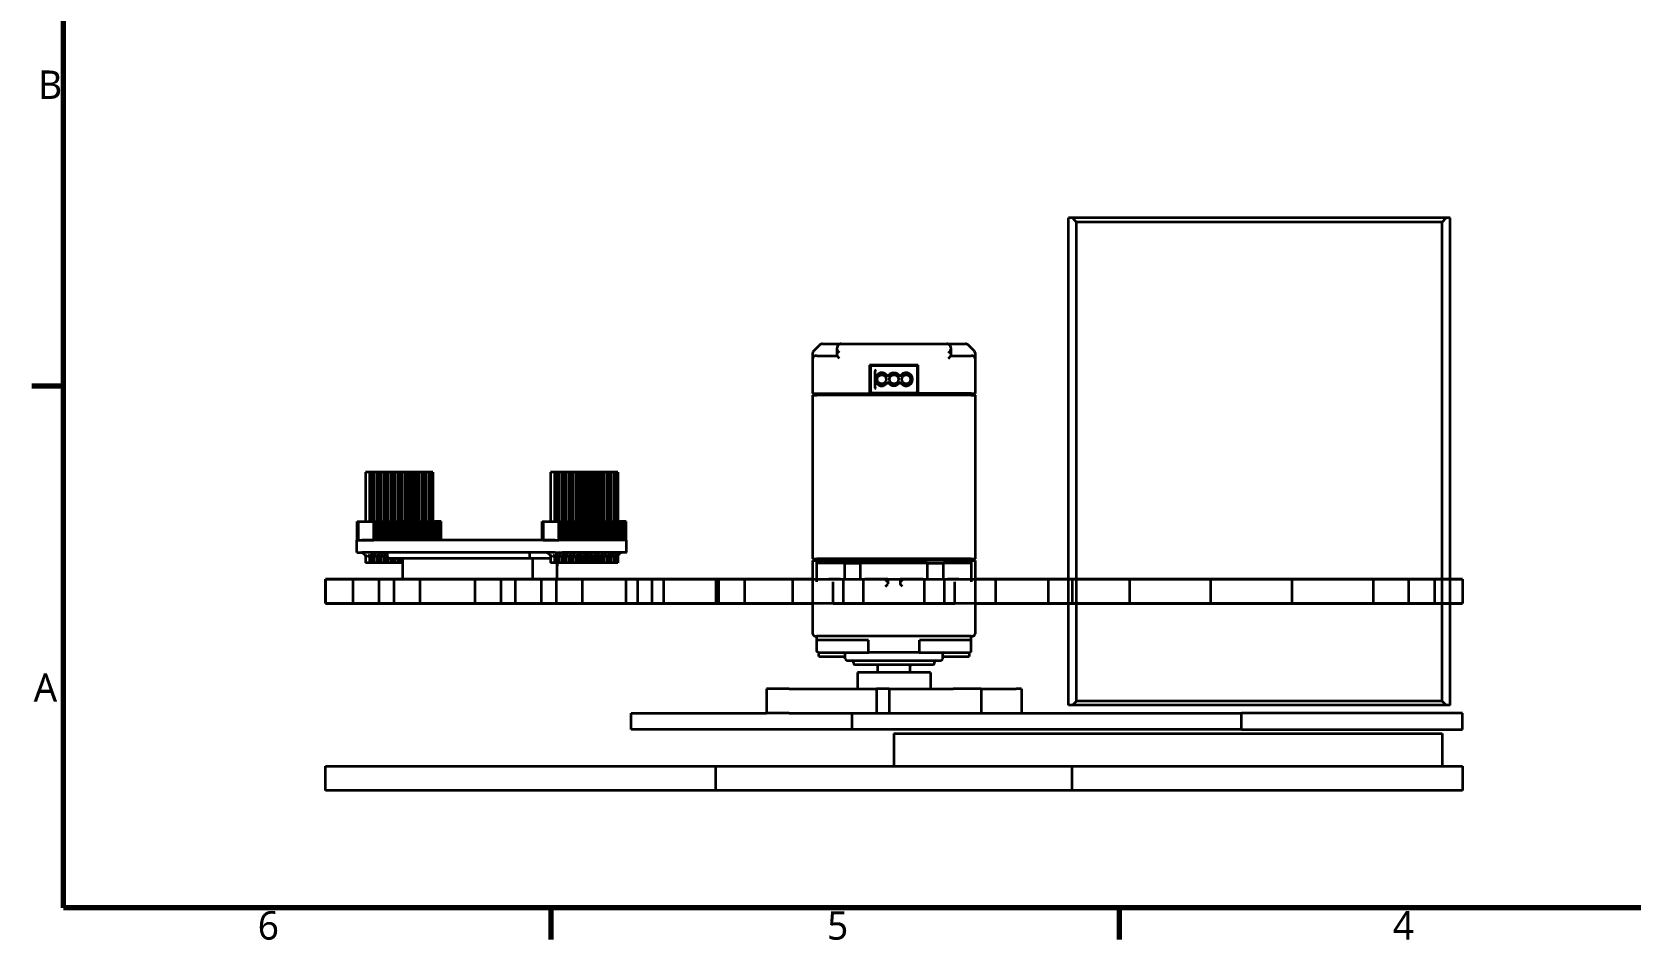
# Model space of a CAD drawing. Header units: millimetres. Extents: x 0 to 420, y 0 to 297.
# Drawn here: x 6.1 to 202.9, y 6 to 117.9 of the extents above; entities that cross this region are included whole.
import ezdxf

# ---------------------------------------------------------------- set-up
doc = ezdxf.new("R2010")
doc.units = ezdxf.units.MM
doc.layers.add('可見 (ISO)', color=7, linetype='Continuous', lineweight=35)
doc.layers.add('圖框 (ISO)', color=1, linetype='Continuous', lineweight=70, true_color=0xff0000)
doc.styles.add('註記文字 (ISO)', font='')
doc.styles.get('註記文字 (ISO)').set_extended_font_data('Microsoft JhengHei')

# ---------------------------------------------------------------- blocks, each defined once
blk = doc.blocks.new('圖框 預設圖框')
at = {"layer": '圖框 (ISO)'}
for p, q in [((10, 74.25), (6.1, 74.25)), ((70, 10), (70, 6.1)), ((140, 10), (140, 6.1))]:
    blk.add_line(p, q, dxfattribs=at)
at = {"layer": '圖框 (ISO)', "flags": 128}
blk.add_lwpolyline([(10, 10), (10, 287), (410, 287), (410, 10), (10, 10)], dxfattribs=at)
at = {"layer": '圖框 (ISO)', "char_height": 3.5, "attachment_point": 7, "style": '註記文字 (ISO)'}
for s, insert in [('B', (6.86, 109.63)), ('A', (6.3, 35.38)), ('6', (33.91, 6.04)), ('5', (104.03, 6.04)), ('4', (173.69, 6.1))]:
    blk.add_mtext(s, dxfattribs=dict(at, insert=insert))

msp = doc.modelspace()

# ---------------------------------------------------------------- linework, layer by layer
at = {"layer": '可見 (ISO)'}
for p, q in [((180.76, 94.97), (133.76, 94.97)), ((133.76, 34.97), (133.76, 94.97)), ((180.26, 94.97), (134.26, 94.97)), ((134.76, 94.47), (134.26, 94.97)), ((179.76, 94.47), (134.76, 94.47)), ((134.76, 35.47), (134.76, 94.47)), ((179.76, 94.47), (180.26, 94.97)), ((179.76, 35.47), (179.76, 94.47)), ((180.76, 34.97), (180.76, 94.97)), ((102.56, 78.77), (102.35, 78.56)), ((102.76, 78.97), (102.56, 78.77)), ((103.12, 79.33), (102.76, 78.97)), ((103.47, 79.47), (103.76, 79.47)), ((103.76, 79.47), (105.76, 79.47)), ((105.26, 78.77), (105.26, 78.97)), ((105.26, 77.97), (105.26, 78.77)), ((105.76, 79.47), (118.76, 79.47)), ((118.76, 79.47), (120.76, 79.47)), ((119.26, 78.97), (119.26, 78.77)), ((119.26, 78.77), (119.26, 77.97)), ((120.76, 79.47), (121.06, 79.47)), ((121.76, 78.97), (121.41, 79.33)), ((121.96, 78.77), (121.76, 78.97)), ((122.18, 78.56), (121.96, 78.77)), ((102.26, 77.67), (102.26, 78.35)), ((102.26, 73.35), (102.26, 77.67)), ((102.76, 77.97), (102.56, 77.97)), ((102.76, 77.97), (105.26, 77.97)), ((105.56, 77.67), (105.26, 77.97)), ((105.56, 78.35), (105.35, 78.56)), ((115.26, 76.85), (109.26, 76.85)), ((109.26, 76.85), (109.26, 73.35)), ((115.26, 73.35), (115.26, 76.85)), ((118.96, 78.35), (119.18, 78.56)), ((118.96, 77.67), (119.26, 77.97)), ((119.26, 77.97), (121.76, 77.97)), ((121.96, 77.97), (121.76, 77.97)), ((122.26, 78.35), (122.26, 77.67)), ((122.26, 77.67), (122.26, 73.35)), ((109.36, 76.55), (109.36, 73.65)), ((114.97, 76.75), (109.56, 76.75)), ((109.89, 76.02), (109.89, 74.18)), ((115.16, 73.65), (115.16, 76.55)), ((102.26, 73.35), (102.44, 73.25)), ((102.26, 73.35), (102.76, 73.35)), ((102.44, 73.25), (102.26, 73.15)), ((102.26, 73.15), (102.76, 73.15)), ((102.26, 52.97), (102.26, 73.15)), ((102.44, 73.25), (102.76, 73.25)), ((102.76, 73.35), (109.26, 73.35)), ((112.26, 73.25), (102.76, 73.25)), ((112.26, 73.15), (102.76, 73.15)), ((109.26, 73.35), (115.26, 73.35)), ((109.56, 73.45), (114.97, 73.45)), ((121.76, 73.25), (112.26, 73.25)), ((121.76, 73.15), (112.26, 73.15)), ((121.76, 73.35), (115.26, 73.35)), ((121.76, 73.35), (122.26, 73.35)), ((121.76, 73.25), (122.09, 73.25)), ((121.76, 73.15), (122.26, 73.15)), ((122.26, 73.35), (122.09, 73.25)), ((122.09, 73.25), (122.26, 73.15)), ((122.26, 73.15), (122.26, 52.97)), ((47.67, 63.68), (47.17, 63.68)), ((47.17, 63.68), (47.17, 57.59)), ((47.75, 63.68), (47.67, 63.68)), ((47.67, 63.68), (47.67, 57.59)), ((47.75, 63.68), (47.75, 57.59)), ((48.1, 63.68), (47.75, 63.68)), ((48.18, 63.68), (48.1, 63.68)), ((48.1, 63.68), (48.1, 57.59)), ((48.18, 63.68), (48.18, 57.59)), ((48.53, 63.68), (48.18, 63.68)), ((48.61, 63.68), (48.53, 63.68)), ((48.53, 63.68), (48.53, 57.59)), ((48.61, 63.68), (48.61, 57.59)), ((48.96, 63.68), (48.61, 63.68)), ((49.04, 63.68), (48.96, 63.68)), ((48.96, 63.68), (48.96, 57.59)), ((49.38, 63.68), (49.04, 63.68)), ((49.04, 63.68), (49.04, 57.59)), ((49.47, 63.68), (49.38, 63.68)), ((49.38, 63.68), (49.38, 57.59)), ((49.81, 63.68), (49.47, 63.68)), ((49.47, 63.68), (49.47, 57.59)), ((49.9, 63.68), (49.81, 63.68)), ((49.81, 63.68), (49.81, 57.59)), ((50.24, 63.68), (49.9, 63.68)), ((49.9, 63.68), (49.9, 57.59)), ((50.33, 63.68), (50.24, 63.68)), ((50.24, 63.68), (50.24, 57.59)), ((50.33, 63.68), (50.33, 57.59)), ((50.67, 63.68), (50.33, 63.68)), ((50.76, 63.68), (50.67, 63.68)), ((50.67, 63.68), (50.67, 57.59)), ((51.1, 63.68), (50.76, 63.68)), ((50.76, 63.68), (50.76, 57.59)), ((51.19, 63.68), (51.1, 63.68)), ((51.1, 63.68), (51.1, 57.59)), ((51.19, 63.68), (51.19, 57.59)), ((51.53, 63.68), (51.19, 63.68)), ((51.62, 63.68), (51.53, 63.68)), ((51.53, 63.68), (51.53, 57.59)), ((51.96, 63.68), (51.62, 63.68)), ((51.62, 63.68), (51.62, 57.59)), ((52.05, 63.68), (51.96, 63.68)), ((51.96, 63.68), (51.96, 57.59)), ((52.05, 63.68), (52.05, 57.59)), ((52.39, 63.68), (52.05, 63.68)), ((52.48, 63.68), (52.39, 63.68)), ((52.39, 63.68), (52.39, 57.59)), ((52.82, 63.68), (52.48, 63.68)), ((52.48, 63.68), (52.48, 57.59)), ((52.91, 63.68), (52.82, 63.68)), ((52.82, 63.68), (52.82, 57.59)), ((53.25, 63.68), (52.91, 63.68)), ((52.91, 63.68), (52.91, 57.59)), ((53.33, 63.68), (53.25, 63.68)), ((53.25, 63.68), (53.25, 57.59)), ((53.33, 63.68), (53.33, 57.59)), ((53.68, 63.68), (53.33, 63.68)), ((53.76, 63.68), (53.68, 63.68)), ((53.68, 63.68), (53.68, 57.59)), ((54.11, 63.68), (53.76, 63.68)), ((53.76, 63.68), (53.76, 57.59)), ((54.19, 63.68), (54.11, 63.68)), ((54.11, 63.68), (54.11, 57.59)), ((54.19, 63.68), (54.19, 57.59)), ((54.54, 63.68), (54.19, 63.68)), ((54.62, 63.68), (54.54, 63.68)), ((54.54, 63.68), (54.54, 57.59)), ((54.97, 63.68), (54.62, 63.68)), ((54.62, 63.68), (54.62, 57.59)), ((55.05, 63.68), (54.97, 63.68)), ((54.97, 63.68), (54.97, 57.59)), ((55.05, 63.68), (55.05, 57.59)), ((55.4, 63.68), (55.05, 63.68)), ((55.48, 63.68), (55.4, 63.68)), ((55.4, 63.68), (55.4, 57.59)), ((55.48, 63.68), (55.48, 57.59)), ((70.45, 63.68), (69.95, 63.68)), ((69.95, 63.68), (69.95, 57.59)), ((70.53, 63.68), (70.45, 63.68)), ((70.45, 63.68), (70.45, 57.59)), ((70.53, 63.68), (70.53, 57.59)), ((70.88, 63.68), (70.53, 63.68)), ((70.96, 63.68), (70.88, 63.68)), ((70.88, 63.68), (70.88, 57.59)), ((70.96, 63.68), (70.96, 57.59)), ((71.31, 63.68), (70.96, 63.68)), ((71.39, 63.68), (71.31, 63.68)), ((71.31, 63.68), (71.31, 57.59)), ((71.39, 63.68), (71.39, 57.59)), ((71.74, 63.68), (71.39, 63.68)), ((71.82, 63.68), (71.74, 63.68)), ((71.74, 63.68), (71.74, 57.59)), ((72.17, 63.68), (71.82, 63.68)), ((71.82, 63.68), (71.82, 57.59)), ((72.25, 63.68), (72.17, 63.68)), ((72.17, 63.68), (72.17, 57.59)), ((72.6, 63.68), (72.25, 63.68)), ((72.25, 63.68), (72.25, 57.59)), ((72.68, 63.68), (72.6, 63.68)), ((72.6, 63.68), (72.6, 57.59)), ((73.02, 63.68), (72.68, 63.68)), ((72.68, 63.68), (72.68, 57.59)), ((73.11, 63.68), (73.02, 63.68)), ((73.02, 63.68), (73.02, 57.59)), ((73.11, 63.68), (73.11, 57.59)), ((73.45, 63.68), (73.11, 63.68)), ((73.54, 63.68), (73.45, 63.68)), ((73.45, 63.68), (73.45, 57.59)), ((73.88, 63.68), (73.54, 63.68)), ((73.54, 63.68), (73.54, 57.59)), ((73.97, 63.68), (73.88, 63.68)), ((73.88, 63.68), (73.88, 57.59)), ((73.97, 63.68), (73.97, 57.59)), ((74.31, 63.68), (73.97, 63.68)), ((74.4, 63.68), (74.31, 63.68)), ((74.31, 63.68), (74.31, 57.59)), ((74.74, 63.68), (74.4, 63.68)), ((74.4, 63.68), (74.4, 57.59)), ((74.83, 63.68), (74.74, 63.68)), ((74.74, 63.68), (74.74, 57.59)), ((74.83, 63.68), (74.83, 57.59)), ((75.17, 63.68), (74.83, 63.68)), ((75.26, 63.68), (75.17, 63.68)), ((75.17, 63.68), (75.17, 57.59)), ((75.6, 63.68), (75.26, 63.68)), ((75.26, 63.68), (75.26, 57.59)), ((75.69, 63.68), (75.6, 63.68)), ((75.6, 63.68), (75.6, 57.59)), ((76.03, 63.68), (75.69, 63.68)), ((75.69, 63.68), (75.69, 57.59)), ((76.12, 63.68), (76.03, 63.68)), ((76.03, 63.68), (76.03, 57.59)), ((76.12, 63.68), (76.12, 57.59)), ((76.46, 63.68), (76.12, 63.68)), ((76.55, 63.68), (76.46, 63.68)), ((76.46, 63.68), (76.46, 57.59)), ((76.89, 63.68), (76.55, 63.68)), ((76.55, 63.68), (76.55, 57.59)), ((76.97, 63.68), (76.89, 63.68)), ((76.89, 63.68), (76.89, 57.59)), ((76.97, 63.68), (76.97, 57.59)), ((77.32, 63.68), (76.97, 63.68)), ((77.4, 63.68), (77.32, 63.68)), ((77.32, 63.68), (77.32, 57.59)), ((77.75, 63.68), (77.4, 63.68)), ((77.4, 63.68), (77.4, 57.59)), ((77.83, 63.68), (77.75, 63.68)), ((77.75, 63.68), (77.75, 57.59)), ((77.83, 63.68), (77.83, 57.59)), ((78.18, 63.68), (77.83, 63.68)), ((78.26, 63.68), (78.18, 63.68)), ((78.18, 63.68), (78.18, 57.59)), ((78.26, 63.68), (78.26, 57.59)), ((46.15, 57.59), (46.29, 57.59)), ((46.15, 55.3), (46.15, 57.59)), ((46.29, 57.59), (48.19, 57.59)), ((46.29, 57.59), (46.29, 55.3)), ((48.19, 57.59), (48.4, 57.59)), ((48.19, 55.3), (48.19, 57.59)), ((48.77, 57.59), (48.4, 57.59)), ((48.4, 57.59), (48.4, 55.3)), ((48.77, 57.59), (48.83, 57.59)), ((48.77, 55.3), (48.77, 57.59)), ((49.2, 57.59), (48.83, 57.59)), ((48.83, 57.59), (48.83, 55.3)), ((49.2, 57.59), (49.26, 57.59)), ((49.2, 55.3), (49.2, 57.59)), ((49.63, 57.59), (49.26, 57.59)), ((49.26, 57.59), (49.26, 55.3)), ((49.63, 57.59), (49.69, 57.59)), ((49.63, 55.3), (49.63, 57.59)), ((50.06, 57.59), (49.69, 57.59)), ((49.69, 57.59), (49.69, 55.3)), ((50.06, 57.59), (50.12, 57.59)), ((50.06, 55.3), (50.06, 57.59)), ((50.49, 57.59), (50.12, 57.59)), ((50.12, 57.59), (50.12, 55.3)), ((50.49, 57.59), (50.55, 57.59)), ((50.49, 55.3), (50.49, 57.59)), ((50.92, 57.59), (50.55, 57.59)), ((50.55, 57.59), (50.55, 55.3)), ((50.92, 57.59), (50.98, 57.59)), ((50.92, 55.3), (50.92, 57.59)), ((51.34, 57.59), (50.98, 57.59)), ((50.98, 57.59), (50.98, 55.3)), ((51.34, 55.3), (51.34, 57.59)), ((51.34, 57.59), (51.4, 57.59)), ((51.77, 57.59), (51.4, 57.59)), ((51.4, 57.59), (51.4, 55.3)), ((51.77, 57.59), (51.83, 57.59)), ((51.77, 55.3), (51.77, 57.59)), ((52.2, 57.59), (51.83, 57.59)), ((51.83, 57.59), (51.83, 55.3)), ((52.2, 57.59), (52.26, 57.59)), ((52.2, 55.3), (52.2, 57.59)), ((52.63, 57.59), (52.26, 57.59)), ((52.26, 57.59), (52.26, 55.3)), ((52.63, 57.59), (52.69, 57.59)), ((52.63, 55.3), (52.63, 57.59)), ((53.06, 57.59), (52.69, 57.59)), ((52.69, 57.59), (52.69, 55.3)), ((53.06, 57.59), (53.12, 57.59)), ((53.06, 55.3), (53.06, 57.59)), ((53.49, 57.59), (53.12, 57.59)), ((53.12, 57.59), (53.12, 55.3)), ((53.49, 57.59), (53.55, 57.59)), ((53.49, 55.3), (53.49, 57.59)), ((53.92, 57.59), (53.55, 57.59)), ((53.55, 57.59), (53.55, 55.3)), ((53.92, 57.59), (53.98, 57.59)), ((53.92, 55.3), (53.92, 57.59)), ((54.35, 57.59), (53.98, 57.59)), ((53.98, 57.59), (53.98, 55.3)), ((54.35, 57.59), (54.41, 57.59)), ((54.35, 55.3), (54.35, 57.59)), ((54.78, 57.59), (54.41, 57.59)), ((54.41, 57.59), (54.41, 55.3)), ((54.78, 57.59), (54.84, 57.59)), ((54.78, 55.3), (54.78, 57.59)), ((55.21, 57.59), (54.84, 57.59)), ((54.84, 57.59), (54.84, 55.3)), ((55.21, 57.59), (55.27, 57.59)), ((55.21, 55.3), (55.21, 57.59)), ((55.64, 57.59), (55.27, 57.59)), ((55.27, 57.59), (55.27, 55.3)), ((55.64, 57.59), (55.7, 57.59)), ((55.64, 55.3), (55.64, 57.59)), ((56.07, 57.59), (55.7, 57.59)), ((55.7, 57.59), (55.7, 55.3)), ((56.07, 57.59), (56.13, 57.59)), ((56.07, 55.3), (56.07, 57.59)), ((56.5, 57.59), (56.13, 57.59)), ((56.13, 57.59), (56.13, 55.3)), ((56.5, 55.3), (56.5, 57.59)), ((68.93, 57.59), (69.07, 57.59)), ((68.93, 55.3), (68.93, 57.59)), ((69.07, 57.59), (70.98, 57.59)), ((69.07, 57.59), (69.07, 55.3)), ((70.98, 57.59), (71.18, 57.59)), ((70.98, 55.3), (70.98, 57.59)), ((71.55, 57.59), (71.18, 57.59)), ((71.18, 57.59), (71.18, 55.3)), ((71.55, 57.59), (71.61, 57.59)), ((71.55, 55.3), (71.55, 57.59)), ((71.98, 57.59), (71.61, 57.59)), ((71.61, 57.59), (71.61, 55.3)), ((71.98, 57.59), (72.04, 57.59)), ((71.98, 55.3), (71.98, 57.59)), ((72.41, 57.59), (72.04, 57.59)), ((72.04, 57.59), (72.04, 55.3)), ((72.41, 57.59), (72.47, 57.59)), ((72.41, 55.3), (72.41, 57.59)), ((72.84, 57.59), (72.47, 57.59)), ((72.47, 57.59), (72.47, 55.3)), ((72.84, 57.59), (72.9, 57.59)), ((72.84, 55.3), (72.84, 57.59)), ((73.27, 57.59), (72.9, 57.59)), ((72.9, 57.59), (72.9, 55.3)), ((73.27, 57.59), (73.33, 57.59)), ((73.27, 55.3), (73.27, 57.59)), ((73.7, 57.59), (73.33, 57.59)), ((73.33, 57.59), (73.33, 55.3)), ((73.7, 57.59), (73.76, 57.59)), ((73.7, 55.3), (73.7, 57.59)), ((74.13, 57.59), (73.76, 57.59)), ((73.76, 57.59), (73.76, 55.3)), ((74.13, 55.3), (74.13, 57.59)), ((74.13, 57.59), (74.19, 57.59)), ((74.56, 57.59), (74.19, 57.59)), ((74.19, 57.59), (74.19, 55.3)), ((74.56, 57.59), (74.62, 57.59)), ((74.56, 55.3), (74.56, 57.59)), ((74.98, 57.59), (74.62, 57.59)), ((74.62, 57.59), (74.62, 55.3)), ((74.98, 57.59), (75.04, 57.59)), ((74.98, 55.3), (74.98, 57.59)), ((75.41, 57.59), (75.04, 57.59)), ((75.04, 57.59), (75.04, 55.3)), ((75.41, 57.59), (75.47, 57.59)), ((75.41, 55.3), (75.41, 57.59)), ((75.84, 57.59), (75.47, 57.59)), ((75.47, 57.59), (75.47, 55.3)), ((75.84, 57.59), (75.9, 57.59)), ((75.84, 55.3), (75.84, 57.59)), ((76.27, 57.59), (75.9, 57.59)), ((75.9, 57.59), (75.9, 55.3)), ((76.27, 57.59), (76.33, 57.59)), ((76.27, 55.3), (76.27, 57.59)), ((76.7, 57.59), (76.33, 57.59)), ((76.33, 57.59), (76.33, 55.3)), ((76.7, 57.59), (76.76, 57.59)), ((76.7, 55.3), (76.7, 57.59)), ((77.13, 57.59), (76.76, 57.59)), ((76.76, 57.59), (76.76, 55.3)), ((77.13, 57.59), (77.19, 57.59)), ((77.13, 55.3), (77.13, 57.59)), ((77.56, 57.59), (77.19, 57.59)), ((77.19, 57.59), (77.19, 55.3)), ((77.56, 57.59), (77.62, 57.59)), ((77.56, 55.3), (77.56, 57.59)), ((77.99, 57.59), (77.62, 57.59)), ((77.62, 57.59), (77.62, 55.3)), ((77.99, 57.59), (78.05, 57.59)), ((77.99, 55.3), (77.99, 57.59)), ((78.42, 57.59), (78.05, 57.59)), ((78.05, 57.59), (78.05, 55.3)), ((78.42, 57.59), (78.48, 57.59)), ((78.42, 55.3), (78.42, 57.59)), ((78.85, 57.59), (78.48, 57.59)), ((78.48, 57.59), (78.48, 55.3)), ((78.85, 57.59), (78.91, 57.59)), ((78.85, 55.3), (78.85, 57.59)), ((79.28, 57.59), (78.91, 57.59)), ((78.91, 57.59), (78.91, 55.3)), ((79.28, 55.3), (79.28, 57.59)), ((46.15, 55.3), (46.11, 55.3)), ((46.11, 53.78), (46.11, 55.3)), ((46.29, 55.3), (46.15, 55.3)), ((46.29, 55.3), (48.19, 55.3)), ((70.52, 55.3), (46.74, 55.3)), ((69.07, 55.3), (70.98, 55.3)), ((71.18, 55.3), (70.98, 55.3)), ((71.21, 55.3), (71.18, 55.3)), ((71.4, 55.3), (71.21, 55.3)), ((79.3, 55.3), (71.4, 55.3)), ((79.32, 55.3), (79.3, 55.3)), ((79.32, 53.78), (79.32, 55.3)), ((46.11, 53.78), (46.74, 53.78)), ((70.52, 53.78), (46.74, 53.78)), ((47.17, 53.49), (47.17, 52.51)), ((47.67, 53.49), (47.67, 52.51)), ((47.75, 53.36), (47.75, 52.51)), ((48.1, 53.49), (48.1, 52.51)), ((48.18, 53.36), (48.18, 52.51)), ((48.53, 53.49), (48.53, 52.51)), ((48.61, 53.36), (48.61, 52.51)), ((48.96, 53.49), (48.96, 52.51)), ((49.04, 53.36), (49.04, 52.51)), ((49.38, 53.49), (49.38, 52.51)), ((49.47, 53.36), (49.47, 52.51)), ((49.81, 53.49), (49.81, 52.51)), ((49.87, 53.01), (49.87, 53.78)), ((67.4, 53.78), (49.87, 53.78)), ((67.4, 53.01), (67.4, 53.78)), ((69.95, 53.49), (69.95, 52.51)), ((70.45, 53.49), (70.45, 52.51)), ((70.52, 53.78), (71.4, 53.78)), ((70.53, 53.36), (70.53, 52.51)), ((70.88, 53.49), (70.88, 52.51)), ((70.96, 53.36), (70.96, 52.51)), ((71.31, 53.49), (71.31, 52.51)), ((71.39, 53.36), (71.39, 52.51)), ((79.3, 53.78), (71.4, 53.78)), ((71.74, 53.49), (71.74, 52.51)), ((71.82, 53.36), (71.82, 52.51)), ((72.17, 53.49), (72.17, 52.51)), ((72.25, 53.36), (72.25, 52.51)), ((72.6, 53.49), (72.6, 52.51)), ((72.68, 53.36), (72.68, 52.51)), ((73.02, 53.49), (73.02, 52.51)), ((73.11, 53.36), (73.11, 52.51)), ((73.45, 53.49), (73.45, 52.51)), ((73.54, 53.36), (73.54, 52.51)), ((73.88, 53.49), (73.88, 52.51)), ((73.97, 53.36), (73.97, 52.51)), ((74.31, 53.49), (74.31, 52.51)), ((74.4, 53.36), (74.4, 52.51)), ((74.74, 53.49), (74.74, 52.51)), ((74.83, 53.36), (74.83, 52.51)), ((75.17, 53.49), (75.17, 52.51)), ((75.26, 53.36), (75.26, 52.51)), ((75.6, 53.49), (75.6, 52.51)), ((75.69, 53.36), (75.69, 52.51)), ((76.03, 53.49), (76.03, 52.51)), ((76.12, 53.36), (76.12, 52.51)), ((76.46, 53.49), (76.46, 52.51)), ((76.55, 53.36), (76.55, 52.51)), ((76.89, 53.49), (76.89, 52.51)), ((76.97, 53.36), (76.97, 52.51)), ((77.32, 53.49), (77.32, 52.51)), ((77.4, 53.36), (77.4, 52.51)), ((77.75, 53.49), (77.75, 52.51)), ((77.83, 53.36), (77.83, 52.51)), ((78.18, 53.49), (78.18, 52.51)), ((78.26, 53.36), (78.26, 52.51)), ((79.3, 53.78), (79.32, 53.78)), ((47.67, 52.51), (47.17, 52.51)), ((47.75, 52.51), (47.67, 52.51)), ((48.1, 52.51), (47.75, 52.51)), ((48.18, 52.51), (48.1, 52.51)), ((48.53, 52.51), (48.18, 52.51)), ((48.61, 52.51), (48.53, 52.51)), ((48.96, 52.51), (48.61, 52.51)), ((49.04, 52.51), (48.96, 52.51)), ((49.38, 52.51), (49.04, 52.51)), ((49.47, 52.51), (49.38, 52.51)), ((49.81, 52.51), (49.47, 52.51)), ((49.9, 52.51), (49.81, 52.51)), ((67.4, 53.01), (49.87, 53.01)), ((49.9, 53.01), (49.9, 52.51)), ((50.24, 52.51), (49.9, 52.51)), ((50.24, 53.01), (50.24, 52.51)), ((50.33, 52.51), (50.24, 52.51)), ((50.33, 53.01), (50.33, 52.51)), ((50.67, 52.51), (50.33, 52.51)), ((50.67, 53.01), (50.67, 52.51)), ((50.76, 52.51), (50.67, 52.51)), ((50.76, 53.01), (50.76, 52.51)), ((51.1, 52.51), (50.76, 52.51)), ((51.1, 53.01), (51.1, 52.51)), ((51.19, 52.51), (51.1, 52.51)), ((51.19, 53.01), (51.19, 52.51)), ((51.53, 52.51), (51.19, 52.51)), ((51.53, 53.01), (51.53, 52.51)), ((51.62, 52.51), (51.53, 52.51)), ((51.62, 53.01), (51.62, 52.51)), ((51.78, 52.51), (51.62, 52.51)), ((51.78, 50.47), (51.78, 53.01)), ((69.95, 53.01), (67.4, 53.01)), ((67.8, 50.47), (67.8, 53.01)), ((70.45, 52.51), (69.95, 52.51)), ((70.53, 52.51), (70.45, 52.51)), ((70.88, 52.51), (70.53, 52.51)), ((70.77, 50.47), (70.77, 52.51)), ((70.83, 52.28), (70.83, 52.47)), ((70.96, 52.51), (70.88, 52.51)), ((71.31, 52.51), (70.96, 52.51)), ((71.39, 52.51), (71.31, 52.51)), ((71.74, 52.51), (71.39, 52.51)), ((71.82, 52.51), (71.74, 52.51)), ((72.17, 52.51), (71.82, 52.51)), ((72.25, 52.51), (72.17, 52.51)), ((72.6, 52.51), (72.25, 52.51)), ((72.68, 52.51), (72.6, 52.51)), ((73.02, 52.51), (72.68, 52.51)), ((73.11, 52.51), (73.02, 52.51)), ((73.45, 52.51), (73.11, 52.51)), ((73.54, 52.51), (73.45, 52.51)), ((73.88, 52.51), (73.54, 52.51)), ((73.97, 52.51), (73.88, 52.51)), ((74.31, 52.51), (73.97, 52.51)), ((74.4, 52.51), (74.31, 52.51)), ((74.74, 52.51), (74.4, 52.51)), ((74.83, 52.51), (74.74, 52.51)), ((75.17, 52.51), (74.83, 52.51)), ((75.26, 52.51), (75.17, 52.51)), ((75.6, 52.51), (75.26, 52.51)), ((75.69, 52.51), (75.6, 52.51)), ((76.03, 52.51), (75.69, 52.51)), ((76.12, 52.51), (76.03, 52.51)), ((76.46, 52.51), (76.12, 52.51)), ((76.55, 52.51), (76.46, 52.51)), ((76.89, 52.51), (76.55, 52.51)), ((76.97, 52.51), (76.89, 52.51)), ((77.32, 52.51), (76.97, 52.51)), ((77.4, 52.51), (77.32, 52.51)), ((77.75, 52.51), (77.4, 52.51)), ((77.83, 52.51), (77.75, 52.51)), ((78.18, 52.51), (77.83, 52.51)), ((78.26, 52.51), (78.18, 52.51)), ((102.26, 52.97), (102.76, 52.97)), ((102.26, 52.97), (102.44, 52.87)), ((102.44, 52.87), (102.26, 52.77)), ((102.26, 43.77), (102.26, 52.77)), ((102.26, 52.77), (102.76, 52.77)), ((102.44, 52.87), (102.76, 52.87)), ((112.26, 52.97), (102.76, 52.97)), ((112.26, 52.87), (102.76, 52.87)), ((102.76, 52.47), (102.76, 52.77)), ((102.76, 52.77), (112.26, 52.77)), ((102.76, 50.47), (102.76, 52.47)), ((104.26, 52.47), (102.76, 52.47)), ((105.66, 52.47), (104.26, 52.47)), ((106.16, 52.47), (105.66, 52.47)), ((106.16, 52.47), (108.16, 52.47)), ((106.16, 52.47), (106.16, 50.47)), ((108.16, 50.47), (108.16, 52.47)), ((108.66, 52.47), (108.16, 52.47)), ((115.87, 52.47), (108.66, 52.47)), ((121.76, 52.97), (112.26, 52.97)), ((121.76, 52.87), (112.26, 52.87)), ((121.76, 52.77), (112.26, 52.77)), ((116.37, 52.47), (115.87, 52.47)), ((116.37, 52.47), (118.37, 52.47)), ((116.37, 52.47), (116.37, 50.47)), ((118.37, 50.47), (118.37, 52.47)), ((118.87, 52.47), (118.37, 52.47)), ((120.26, 52.47), (118.87, 52.47)), ((121.76, 52.47), (120.26, 52.47)), ((121.76, 52.97), (122.26, 52.97)), ((121.76, 52.87), (122.09, 52.87)), ((121.76, 52.77), (121.76, 52.47)), ((121.76, 52.77), (122.26, 52.77)), ((121.76, 52.47), (121.76, 50.47)), ((122.26, 52.97), (122.09, 52.87)), ((122.09, 52.87), (122.26, 52.77)), ((122.26, 52.77), (122.26, 43.77)), ((42.26, 50.47), (90.33, 50.47)), ((51.78, 50.47), (42.26, 50.47)), ((42.26, 47.47), (42.26, 50.47)), ((42.26, 50.47), (42.26, 47.47)), ((45.66, 50.47), (48.86, 50.47)), ((45.66, 50.47), (48.86, 50.47)), ((45.66, 47.47), (45.66, 50.47)), ((45.66, 47.47), (45.66, 50.47)), ((48.86, 47.47), (48.86, 50.47)), ((48.86, 47.47), (48.86, 50.47)), ((50.66, 50.47), (53.86, 50.47)), ((50.66, 50.47), (51.78, 50.47)), ((50.66, 50.47), (51.78, 50.47)), ((50.66, 50.47), (51.78, 50.47)), ((50.66, 50.47), (51.78, 50.47)), ((50.66, 50.47), (51.78, 50.47)), ((50.66, 50.47), (51.78, 50.47)), ((50.66, 50.47), (51.78, 50.47)), ((50.66, 50.47), (51.78, 50.47)), ((50.66, 50.47), (53.86, 50.47)), ((50.66, 50.47), (50.66, 47.47)), ((50.66, 50.47), (50.66, 47.47)), ((50.66, 50.47), (50.66, 47.47)), ((50.66, 50.47), (50.66, 47.47)), ((50.66, 50.47), (50.66, 47.47)), ((50.66, 50.47), (50.66, 47.47)), ((50.66, 50.47), (50.66, 47.47)), ((50.66, 50.47), (50.66, 47.47)), ((50.66, 50.47), (50.66, 47.47)), ((50.66, 50.47), (50.66, 47.47)), ((67.8, 50.47), (51.78, 50.47)), ((53.86, 50.47), (53.86, 47.47)), ((53.86, 50.47), (53.86, 47.47)), ((53.86, 50.47), (53.86, 47.47)), ((53.86, 50.47), (53.86, 47.47)), ((53.86, 50.47), (53.86, 47.47)), ((53.86, 50.47), (53.86, 47.47)), ((53.86, 50.47), (53.86, 47.47)), ((53.86, 50.47), (53.86, 47.47)), ((53.86, 50.47), (53.86, 47.47)), ((53.86, 50.47), (53.86, 47.47)), ((60.66, 50.47), (63.86, 50.47)), ((60.66, 50.47), (63.86, 50.47)), ((60.66, 50.47), (60.66, 47.47)), ((60.66, 50.47), (60.66, 47.47)), ((60.66, 50.47), (60.66, 47.47)), ((60.66, 50.47), (60.66, 47.47)), ((60.66, 50.47), (60.66, 47.47)), ((60.66, 50.47), (60.66, 47.47)), ((60.66, 50.47), (60.66, 47.47)), ((60.66, 50.47), (60.66, 47.47)), ((60.66, 50.47), (60.66, 47.47)), ((60.66, 50.47), (60.66, 47.47)), ((63.86, 50.47), (63.86, 47.47)), ((63.86, 50.47), (63.86, 47.47)), ((63.86, 50.47), (63.86, 47.47)), ((63.86, 50.47), (63.86, 47.47)), ((63.86, 50.47), (63.86, 47.47)), ((63.86, 50.47), (63.86, 47.47)), ((63.86, 50.47), (63.86, 47.47)), ((63.86, 50.47), (63.86, 47.47)), ((63.86, 50.47), (63.86, 47.47)), ((63.86, 50.47), (63.86, 47.47)), ((65.66, 47.47), (65.66, 50.47)), ((70.77, 50.47), (67.8, 50.47)), ((68.86, 47.47), (68.86, 50.47)), ((70.66, 50.47), (73.86, 50.47)), ((70.66, 50.47), (73.86, 50.47)), ((70.66, 50.47), (73.86, 50.47)), ((70.66, 50.47), (73.86, 50.47)), ((70.66, 50.47), (70.66, 47.47)), ((70.66, 50.47), (70.66, 47.47)), ((70.66, 50.47), (70.66, 47.47)), ((70.66, 50.47), (70.66, 47.47)), ((70.66, 50.47), (70.66, 47.47)), ((70.66, 50.47), (70.66, 47.47)), ((70.66, 50.47), (70.66, 47.47)), ((70.66, 50.47), (70.66, 47.47)), ((70.66, 50.47), (70.66, 47.47)), ((70.66, 50.47), (70.66, 47.47)), ((70.77, 50.47), (73.86, 50.47)), ((70.77, 50.47), (73.86, 50.47)), ((70.77, 50.47), (73.86, 50.47)), ((70.77, 50.47), (73.86, 50.47)), ((70.77, 50.47), (73.86, 50.47)), ((70.77, 50.47), (73.86, 50.47)), ((102.26, 50.47), (70.77, 50.47)), ((73.86, 50.47), (73.86, 47.47)), ((73.86, 50.47), (73.86, 47.47)), ((73.86, 50.47), (73.86, 47.47)), ((73.86, 50.47), (73.86, 47.47)), ((73.86, 50.47), (73.86, 47.47)), ((73.86, 50.47), (73.86, 47.47)), ((73.86, 50.47), (73.86, 47.47)), ((73.86, 50.47), (73.86, 47.47)), ((73.86, 50.47), (73.86, 47.47)), ((73.86, 50.47), (73.86, 47.47)), ((79.27, 50.47), (82.47, 50.47)), ((79.27, 47.47), (79.27, 50.47)), ((80.66, 50.47), (83.86, 50.47)), ((80.66, 50.47), (83.86, 50.47)), ((80.66, 50.47), (83.86, 50.47)), ((80.66, 50.47), (83.86, 50.47)), ((80.66, 50.47), (83.86, 50.47)), ((80.66, 50.47), (83.86, 50.47)), ((80.66, 50.47), (83.86, 50.47)), ((80.66, 50.47), (83.86, 50.47)), ((80.66, 50.47), (83.86, 50.47)), ((80.66, 50.47), (83.86, 50.47)), ((80.66, 50.47), (80.66, 47.47)), ((80.66, 50.47), (80.66, 47.47)), ((80.66, 50.47), (80.66, 47.47)), ((80.66, 50.47), (80.66, 47.47)), ((80.66, 50.47), (80.66, 47.47)), ((80.66, 50.47), (80.66, 47.47)), ((80.66, 50.47), (80.66, 47.47)), ((80.66, 50.47), (80.66, 47.47)), ((80.66, 50.47), (80.66, 47.47)), ((80.66, 50.47), (80.66, 47.47)), ((82.47, 47.47), (82.47, 50.47)), ((83.86, 50.47), (83.86, 47.47)), ((83.86, 50.47), (83.86, 47.47)), ((83.86, 50.47), (83.86, 47.47)), ((83.86, 50.47), (83.86, 47.47)), ((83.86, 50.47), (83.86, 47.47)), ((83.86, 50.47), (83.86, 47.47)), ((83.86, 50.47), (83.86, 47.47)), ((83.86, 50.47), (83.86, 47.47)), ((83.86, 50.47), (83.86, 47.47)), ((83.86, 50.47), (83.86, 47.47)), ((90.33, 50.47), (134.2, 50.47)), ((90.33, 50.47), (90.33, 47.47)), ((90.66, 50.47), (93.86, 50.47)), ((90.66, 50.47), (93.86, 50.47)), ((90.66, 50.47), (93.86, 50.47)), ((90.66, 50.47), (93.86, 50.47)), ((90.66, 50.47), (93.86, 50.47)), ((90.66, 50.47), (93.86, 50.47)), ((90.66, 50.47), (93.86, 50.47)), ((90.66, 50.47), (93.86, 50.47)), ((90.66, 50.47), (93.86, 50.47)), ((90.66, 50.47), (93.86, 50.47)), ((90.66, 50.47), (90.66, 47.47)), ((90.66, 50.47), (90.66, 47.47)), ((90.66, 50.47), (90.66, 47.47)), ((90.66, 50.47), (90.66, 47.47)), ((90.66, 50.47), (90.66, 47.47)), ((90.66, 50.47), (90.66, 47.47)), ((90.66, 50.47), (90.66, 47.47)), ((90.66, 50.47), (90.66, 47.47)), ((90.66, 50.47), (90.66, 47.47)), ((90.66, 50.47), (90.66, 47.47)), ((93.86, 50.47), (93.86, 47.47)), ((93.86, 50.47), (93.86, 47.47)), ((93.86, 50.47), (93.86, 47.47)), ((93.86, 50.47), (93.86, 47.47)), ((93.86, 50.47), (93.86, 47.47)), ((93.86, 50.47), (93.86, 47.47)), ((93.86, 50.47), (93.86, 47.47)), ((93.86, 50.47), (93.86, 47.47)), ((93.86, 50.47), (93.86, 47.47)), ((93.86, 50.47), (93.86, 47.47)), ((99.76, 50.47), (102.26, 50.47)), ((99.76, 50.47), (102.76, 50.47)), ((99.76, 50.47), (99.76, 47.47)), ((99.76, 50.47), (99.76, 47.47)), ((102.76, 50.47), (104.26, 50.47)), ((102.76, 50.17), (102.76, 50.47)), ((105.66, 50.47), (104.26, 50.47)), ((104.76, 47.47), (104.76, 50.17)), ((105.66, 50.47), (106.16, 50.47)), ((106.03, 47.47), (106.03, 50.47)), ((106.16, 50.47), (108.16, 50.47)), ((106.16, 50.47), (108.16, 50.47)), ((106.16, 50.47), (108.16, 50.47)), ((108.16, 50.47), (108.66, 50.47)), ((108.49, 47.47), (108.49, 50.47)), ((111.51, 50.47), (108.66, 50.47)), ((111.51, 50.47), (111.21, 50.17)), ((111.21, 49.59), (111.51, 49.88)), ((111.51, 50.47), (113.01, 50.47)), ((111.51, 50.47), (111.51, 49.89)), ((115.87, 50.47), (113.01, 50.47)), ((113.01, 50.47), (113.01, 49.89)), ((113.31, 50.17), (113.01, 50.47)), ((113.31, 49.59), (113.01, 49.88)), ((115.87, 50.47), (116.37, 50.47)), ((116.03, 47.47), (116.03, 50.47)), ((116.37, 50.47), (118.37, 50.47)), ((116.37, 50.47), (118.37, 50.47)), ((116.37, 50.47), (118.37, 50.47)), ((118.37, 50.47), (118.87, 50.47)), ((118.49, 47.47), (118.49, 50.47)), ((120.26, 50.47), (118.87, 50.47)), ((119.76, 47.47), (119.76, 50.17)), ((120.26, 50.47), (121.76, 50.47)), ((121.76, 50.47), (124.76, 50.47)), ((121.76, 50.47), (121.76, 50.17)), ((122.26, 50.47), (131.26, 50.47)), ((122.26, 50.47), (131.26, 50.47)), ((122.26, 50.47), (124.76, 50.47)), ((182.26, 50.47), (122.26, 50.47)), ((124.76, 50.47), (124.76, 47.47)), ((124.76, 50.47), (124.76, 47.47)), ((131.26, 50.47), (131.26, 47.47)), ((131.26, 50.47), (131.26, 47.47)), ((133.76, 50.47), (180.76, 50.47)), ((133.76, 47.47), (133.76, 50.47)), ((134.2, 50.47), (182.26, 50.47)), ((134.2, 50.47), (134.2, 47.47)), ((141.26, 50.47), (151.26, 50.47)), ((141.26, 50.47), (151.26, 50.47)), ((141.26, 50.47), (141.26, 47.47)), ((141.26, 50.47), (141.26, 47.47)), ((151.26, 50.47), (151.26, 47.47)), ((151.26, 50.47), (151.26, 47.47)), ((161.26, 50.47), (171.26, 50.47)), ((161.26, 50.47), (171.26, 50.47)), ((161.26, 50.47), (161.26, 47.47)), ((161.26, 50.47), (161.26, 47.47)), ((171.26, 50.47), (171.26, 47.47)), ((171.26, 50.47), (171.26, 47.47)), ((175.66, 50.47), (178.86, 50.47)), ((175.66, 50.47), (178.86, 50.47)), ((175.66, 47.47), (175.66, 50.47)), ((175.66, 47.47), (175.66, 50.47)), ((178.86, 47.47), (178.86, 50.47)), ((178.86, 47.47), (178.86, 50.47)), ((180.76, 47.47), (180.76, 50.47)), ((182.26, 50.47), (182.26, 47.47)), ((182.26, 50.47), (182.26, 47.47)), ((90.33, 47.47), (42.26, 47.47)), ((42.26, 47.47), (102.26, 47.47)), ((48.86, 47.47), (45.66, 47.47)), ((48.86, 47.47), (45.66, 47.47)), ((53.86, 47.47), (50.66, 47.47)), ((53.86, 47.47), (50.66, 47.47)), ((53.86, 47.47), (50.66, 47.47)), ((53.86, 47.47), (50.66, 47.47)), ((53.86, 47.47), (50.66, 47.47)), ((53.86, 47.47), (50.66, 47.47)), ((53.86, 47.47), (50.66, 47.47)), ((53.86, 47.47), (50.66, 47.47)), ((53.86, 47.47), (50.66, 47.47)), ((53.86, 47.47), (50.66, 47.47)), ((63.86, 47.47), (60.66, 47.47)), ((63.86, 47.47), (60.66, 47.47)), ((63.86, 47.47), (60.66, 47.47)), ((63.86, 47.47), (60.66, 47.47)), ((63.86, 47.47), (60.66, 47.47)), ((63.86, 47.47), (60.66, 47.47)), ((63.86, 47.47), (60.66, 47.47)), ((63.86, 47.47), (60.66, 47.47)), ((63.86, 47.47), (60.66, 47.47)), ((63.86, 47.47), (60.66, 47.47)), ((68.86, 47.47), (65.66, 47.47)), ((73.86, 47.47), (70.66, 47.47)), ((73.86, 47.47), (70.66, 47.47)), ((73.86, 47.47), (70.66, 47.47)), ((73.86, 47.47), (70.66, 47.47)), ((73.86, 47.47), (70.66, 47.47)), ((73.86, 47.47), (70.66, 47.47)), ((73.86, 47.47), (70.66, 47.47)), ((73.86, 47.47), (70.66, 47.47)), ((73.86, 47.47), (70.66, 47.47)), ((73.86, 47.47), (70.66, 47.47)), ((82.47, 47.47), (79.27, 47.47)), ((83.86, 47.47), (80.66, 47.47)), ((83.86, 47.47), (80.66, 47.47)), ((83.86, 47.47), (80.66, 47.47)), ((83.86, 47.47), (80.66, 47.47)), ((83.86, 47.47), (80.66, 47.47)), ((83.86, 47.47), (80.66, 47.47)), ((83.86, 47.47), (80.66, 47.47)), ((83.86, 47.47), (80.66, 47.47)), ((83.86, 47.47), (80.66, 47.47)), ((83.86, 47.47), (80.66, 47.47)), ((134.2, 47.47), (90.33, 47.47)), ((93.86, 47.47), (90.66, 47.47)), ((93.86, 47.47), (90.66, 47.47)), ((93.86, 47.47), (90.66, 47.47)), ((93.86, 47.47), (90.66, 47.47)), ((93.86, 47.47), (90.66, 47.47)), ((93.86, 47.47), (90.66, 47.47)), ((93.86, 47.47), (90.66, 47.47)), ((93.86, 47.47), (90.66, 47.47)), ((93.86, 47.47), (90.66, 47.47)), ((93.86, 47.47), (90.66, 47.47)), ((102.26, 47.47), (99.76, 47.47)), ((104.76, 47.47), (99.76, 47.47)), ((104.76, 47.47), (119.76, 47.47)), ((108.49, 47.47), (106.03, 47.47)), ((118.49, 47.47), (116.03, 47.47)), ((124.76, 47.47), (119.76, 47.47)), ((131.26, 47.47), (122.26, 47.47)), ((131.26, 47.47), (122.26, 47.47)), ((124.76, 47.47), (122.26, 47.47)), ((122.26, 47.47), (182.26, 47.47)), ((180.76, 47.47), (133.76, 47.47)), ((182.26, 47.47), (134.2, 47.47)), ((151.26, 47.47), (141.26, 47.47)), ((151.26, 47.47), (141.26, 47.47)), ((171.26, 47.47), (161.26, 47.47)), ((171.26, 47.47), (161.26, 47.47)), ((178.86, 47.47), (175.66, 47.47)), ((178.86, 47.47), (175.66, 47.47)), ((102.56, 43.47), (102.76, 43.47)), ((121.76, 43.47), (102.76, 43.47)), ((102.76, 42.97), (102.76, 43.47)), ((121.76, 43.47), (121.96, 43.47)), ((121.76, 42.97), (121.76, 43.47)), ((109.14, 42.97), (102.76, 42.97)), ((102.76, 41.67), (102.76, 42.97)), ((102.96, 41.47), (109.17, 41.47)), ((103.01, 41.47), (103.01, 41.27)), ((109.14, 41.67), (109.14, 42.97)), ((115.35, 41.47), (109.17, 41.47)), ((115.35, 41.47), (121.56, 41.47)), ((121.76, 42.97), (115.39, 42.97)), ((115.39, 41.67), (115.39, 42.97)), ((121.51, 41.27), (121.51, 41.47)), ((121.76, 41.67), (121.76, 42.97)), ((103.01, 40.97), (103.01, 41.27)), ((103.01, 40.97), (103.21, 40.97)), ((103.21, 40.97), (106.26, 40.97)), ((106.26, 40.67), (106.26, 41.27)), ((106.46, 40.47), (118.06, 40.47)), ((107.26, 40.17), (107.26, 40.27)), ((107.46, 39.97), (117.06, 39.97)), ((110.26, 38.97), (110.26, 39.77)), ((114.26, 38.97), (114.26, 39.77)), ((117.26, 40.17), (117.26, 40.27)), ((118.26, 40.67), (118.26, 41.27)), ((118.26, 40.97), (121.31, 40.97)), ((121.31, 40.97), (121.51, 40.97)), ((121.51, 41.27), (121.51, 40.97)), ((116.76, 38.97), (107.76, 38.97)), ((107.76, 38.97), (107.76, 36.97)), ((116.76, 38.97), (116.76, 36.97)), ((99.35, 36.97), (96.58, 36.97)), ((96.58, 36.97), (96.58, 33.97)), ((99.35, 36.97), (110.1, 36.97)), ((110.1, 36.97), (110.1, 33.97)), ((111.66, 36.97), (110.1, 36.97)), ((111.66, 36.97), (111.66, 33.97)), ((111.66, 36.97), (119.55, 36.97)), ((123.02, 36.97), (119.55, 36.97)), ((123.02, 36.97), (127.31, 36.97)), ((123.02, 36.97), (123.02, 33.97)), ((127.95, 36.97), (127.31, 36.97)), ((127.95, 36.97), (127.95, 33.97)), ((134.76, 35.47), (134.26, 34.97)), ((179.76, 35.47), (134.76, 35.47)), ((179.76, 35.47), (180.26, 34.97)), ((79.9, 33.97), (96.58, 33.97)), ((79.9, 31.97), (79.9, 33.97)), ((99.35, 33.97), (96.58, 33.97)), ((99.35, 33.97), (109.85, 33.97)), ((107.13, 31.97), (107.13, 33.97)), ((109.85, 33.97), (155.08, 33.97)), ((180.76, 34.97), (133.76, 34.97)), ((180.26, 34.97), (134.26, 34.97)), ((155.08, 31.97), (155.08, 33.97)), ((182.26, 33.97), (155.08, 33.97)), ((182.26, 31.97), (182.26, 33.97)), ((107.13, 31.97), (79.9, 31.97)), ((155.08, 31.97), (107.13, 31.97)), ((155.08, 31.97), (182.26, 31.97)), ((112.26, 31.47), (112.26, 27.47)), ((112.26, 31.47), (179.76, 31.47)), ((179.76, 31.47), (179.76, 27.47)), ((42.26, 27.47), (90.33, 27.47)), ((42.26, 24.47), (42.26, 27.47)), ((90.33, 27.47), (112.26, 27.47)), ((90.33, 24.47), (90.33, 27.47)), ((112.26, 27.47), (166.64, 27.47)), ((134.2, 24.47), (134.2, 27.47)), ((166.64, 27.47), (182.26, 27.47)), ((182.26, 27.47), (182.26, 24.47)), ((90.33, 24.47), (42.26, 24.47)), ((134.2, 24.47), (90.33, 24.47)), ((182.26, 24.47), (134.2, 24.47))]:
    msp.add_line(p, q, dxfattribs=at)
for centre in [(110.76, 75.1), (112.26, 75.1), (113.76, 75.1)]:
    msp.add_circle(centre, 0.55, dxfattribs=at)
for centre, radius, start, end in [((103.47, 78.97), 0.5, 90, 135), ((105.76, 78.97), 0.5, 135, 180), ((105.56, 78.77), 0.3, 180, 225), ((105.76, 78.97), 0.5, 90, 135), ((118.76, 78.97), 0.5, 45, 90), ((118.76, 78.97), 0.5, 0, 45), ((118.96, 78.77), 0.3, 315, 0), ((121.06, 78.97), 0.5, 45, 90), ((102.56, 78.35), 0.3, 135, 180), ((102.56, 77.67), 0.3, 90, 180), ((121.96, 77.67), 0.3, 0, 90), ((121.96, 78.35), 0.3, 0, 45), ((110.76, 75.1), 0.8, 20.3641, 339.6359), ((112.26, 75.1), 0.8, 20.3641, 159.6359), ((112.26, 75.1), 0.8, 200.3641, 339.6359), ((113.76, 75.1), 0.8, 200.3641, 159.6359), ((46.57, 53.14), 0.635, 20.2578, 90), ((48.35, 53.14), 0.635, 90, 173.805), ((48.78, 53.14), 0.635, 90, 173.805), ((49.21, 53.14), 0.635, 90, 173.805), ((49.64, 53.14), 0.635, 90, 173.805), ((50.07, 53.14), 0.635, 107.9068, 173.805), ((50.5, 53.14), 0.635, 169.6032, 173.805), ((69.35, 53.14), 0.635, 20.2578, 90), ((71.13, 53.14), 0.635, 90, 173.805), ((71.56, 53.14), 0.635, 90, 173.805), ((71.99, 53.14), 0.635, 90, 173.805), ((72.42, 53.14), 0.635, 90, 173.805), ((72.85, 53.14), 0.635, 90, 173.805), ((73.28, 53.14), 0.635, 90, 173.805), ((73.71, 53.14), 0.635, 90, 173.805), ((74.14, 53.14), 0.635, 90, 173.805), ((74.57, 53.14), 0.635, 90, 173.805), ((74.99, 53.14), 0.635, 90, 173.805), ((75.42, 53.14), 0.635, 90, 173.805), ((75.85, 53.14), 0.635, 90, 173.805), ((76.28, 53.14), 0.635, 90, 173.805), ((76.71, 53.14), 0.635, 90, 173.805), ((77.14, 53.14), 0.635, 90, 173.805), ((77.57, 53.14), 0.635, 90, 173.805), ((78, 53.14), 0.635, 90, 173.805), ((78.43, 53.14), 0.635, 90, 173.805), ((78.86, 53.14), 0.635, 90, 173.805), ((102.56, 43.77), 0.3, 180, 270), ((121.96, 43.77), 0.3, 270, 0), ((106.06, 41.27), 0.2, 0, 90), ((118.46, 41.27), 0.2, 90, 180), ((106.46, 40.67), 0.2, 180, 270), ((107.06, 40.27), 0.2, 0, 90), ((107.46, 40.17), 0.2, 180, 270), ((110.06, 39.77), 0.2, 0, 90), ((114.46, 39.77), 0.2, 90, 180), ((117.06, 40.17), 0.2, 270, 0), ((117.46, 40.27), 0.2, 90, 180), ((118.06, 40.67), 0.2, 270, 0)]:
    msp.add_arc(centre, radius, start, end, dxfattribs=at)
for centre, major_axis, ratio, start_param, end_param in [((109.57, 76.55), (-0.146, 0.146), 0.970288, 5.512866, 7.053504), ((110.06, 76.05), (-0.079, -0.19), 0.781258, 3.629098, 5.025361), ((110.1, 76.02), (0.146, -0.146), 0.970288, 3.767537, 3.911912), ((114.96, 76.55), (-0.146, -0.146), 0.970288, 2.371274, 3.911912), ((109.57, 73.65), (-0.146, -0.146), 0.970288, 5.512866, 7.053504), ((110.1, 74.18), (-0.146, -0.146), 0.970288, 5.512866, 5.657241), ((110.06, 74.15), (0.079, -0.19), 0.781258, 4.399417, 5.79568), ((114.96, 73.65), (-0.146, 0.146), 0.970288, 2.371274, 3.911912), ((70.66, 52.28), (0, 0.2), 0.866466, 3.825274, 4.712389), ((70.66, 52.47), (0, 0.2), 0.866466, 4.712389, 4.896039), ((111.21, 49.89), (0.3, 0), 0.087489, 6.195919, 6.283185), ((113.31, 49.89), (0.3, 0), 0.087489, 3.141593, 3.228859)]:
    msp.add_ellipse(centre, major_axis=major_axis, ratio=ratio, start_param=start_param, end_param=end_param, dxfattribs=at)
for points in [[(47.42, 53.14), (47.35, 53.25), (47.26, 53.38), (47.17, 53.49)], [(47.67, 53.49), (47.57, 53.38), (47.49, 53.25), (47.42, 53.14)], [(47.71, 53.14), (47.7, 53.25), (47.68, 53.38), (47.67, 53.49)], [(47.72, 53.21), (47.72, 53.19), (47.71, 53.16), (47.71, 53.14)], [(47.85, 53.14), (47.82, 53.19), (47.79, 53.24), (47.75, 53.29)], [(48.1, 53.49), (48, 53.38), (47.92, 53.25), (47.85, 53.14)], [(48.14, 53.14), (48.13, 53.25), (48.11, 53.38), (48.1, 53.49)], [(48.15, 53.21), (48.14, 53.19), (48.14, 53.16), (48.14, 53.14)], [(48.28, 53.14), (48.25, 53.19), (48.22, 53.24), (48.18, 53.29)], [(48.53, 53.49), (48.43, 53.38), (48.35, 53.25), (48.28, 53.14)], [(48.57, 53.14), (48.56, 53.25), (48.54, 53.38), (48.53, 53.49)], [(48.58, 53.21), (48.57, 53.19), (48.57, 53.16), (48.57, 53.14)], [(48.71, 53.14), (48.68, 53.19), (48.64, 53.24), (48.61, 53.29)], [(48.96, 53.49), (48.86, 53.38), (48.78, 53.25), (48.71, 53.14)], [(49, 53.14), (48.99, 53.25), (48.97, 53.38), (48.96, 53.49)], [(49.01, 53.21), (49, 53.19), (49, 53.16), (49, 53.14)], [(49.13, 53.14), (49.11, 53.19), (49.07, 53.24), (49.04, 53.29)], [(49.38, 53.49), (49.29, 53.38), (49.21, 53.25), (49.13, 53.14)], [(49.43, 53.14), (49.42, 53.25), (49.4, 53.38), (49.38, 53.49)], [(49.44, 53.21), (49.43, 53.19), (49.43, 53.16), (49.43, 53.14)], [(49.56, 53.14), (49.53, 53.19), (49.5, 53.24), (49.47, 53.29)], [(49.81, 53.49), (49.72, 53.38), (49.64, 53.25), (49.56, 53.14)], [(49.86, 53.14), (49.84, 53.25), (49.83, 53.38), (49.81, 53.49)], [(49.86, 53.21), (49.86, 53.19), (49.86, 53.16), (49.86, 53.14)], [(70.2, 53.14), (70.13, 53.25), (70.04, 53.38), (69.95, 53.49)], [(70.45, 53.49), (70.35, 53.38), (70.27, 53.25), (70.2, 53.14)], [(70.49, 53.14), (70.48, 53.25), (70.47, 53.38), (70.45, 53.49)], [(70.5, 53.21), (70.5, 53.19), (70.49, 53.16), (70.49, 53.14)], [(70.63, 53.14), (70.6, 53.19), (70.57, 53.24), (70.53, 53.29)], [(70.88, 53.49), (70.78, 53.38), (70.7, 53.25), (70.63, 53.14)], [(70.92, 53.14), (70.91, 53.25), (70.89, 53.38), (70.88, 53.49)], [(70.93, 53.21), (70.93, 53.19), (70.92, 53.16), (70.92, 53.14)], [(71.06, 53.14), (71.03, 53.19), (71, 53.24), (70.96, 53.29)], [(71.31, 53.49), (71.21, 53.38), (71.13, 53.25), (71.06, 53.14)], [(71.35, 53.14), (71.34, 53.25), (71.32, 53.38), (71.31, 53.49)], [(71.36, 53.21), (71.36, 53.19), (71.35, 53.16), (71.35, 53.14)], [(71.49, 53.14), (71.46, 53.19), (71.43, 53.24), (71.39, 53.29)], [(71.74, 53.49), (71.64, 53.38), (71.56, 53.25), (71.49, 53.14)], [(71.78, 53.14), (71.77, 53.25), (71.75, 53.38), (71.74, 53.49)], [(71.79, 53.21), (71.78, 53.19), (71.78, 53.16), (71.78, 53.14)], [(71.92, 53.14), (71.89, 53.19), (71.86, 53.24), (71.82, 53.29)], [(72.17, 53.49), (72.07, 53.38), (71.99, 53.25), (71.92, 53.14)], [(72.21, 53.14), (72.2, 53.25), (72.18, 53.38), (72.17, 53.49)], [(72.22, 53.21), (72.21, 53.19), (72.21, 53.16), (72.21, 53.14)], [(72.35, 53.14), (72.32, 53.19), (72.28, 53.24), (72.25, 53.29)], [(72.6, 53.49), (72.5, 53.38), (72.42, 53.25), (72.35, 53.14)], [(72.64, 53.14), (72.63, 53.25), (72.61, 53.38), (72.6, 53.49)], [(72.65, 53.21), (72.64, 53.19), (72.64, 53.16), (72.64, 53.14)], [(72.77, 53.14), (72.75, 53.19), (72.71, 53.24), (72.68, 53.29)], [(73.02, 53.49), (72.93, 53.38), (72.85, 53.25), (72.77, 53.14)], [(73.07, 53.14), (73.06, 53.25), (73.04, 53.38), (73.02, 53.49)], [(73.08, 53.21), (73.07, 53.19), (73.07, 53.16), (73.07, 53.14)], [(73.2, 53.14), (73.17, 53.19), (73.14, 53.24), (73.11, 53.29)], [(73.45, 53.49), (73.36, 53.38), (73.28, 53.25), (73.2, 53.14)], [(73.5, 53.14), (73.48, 53.25), (73.47, 53.38), (73.45, 53.49)], [(73.5, 53.21), (73.5, 53.19), (73.5, 53.16), (73.5, 53.14)], [(73.63, 53.14), (73.6, 53.19), (73.57, 53.24), (73.54, 53.29)], [(73.88, 53.49), (73.79, 53.38), (73.7, 53.25), (73.63, 53.14)], [(73.93, 53.14), (73.91, 53.25), (73.9, 53.38), (73.88, 53.49)], [(73.93, 53.21), (73.93, 53.19), (73.93, 53.16), (73.93, 53.14)], [(74.06, 53.14), (74.03, 53.19), (74, 53.24), (73.97, 53.29)], [(74.31, 53.49), (74.22, 53.38), (74.13, 53.25), (74.06, 53.14)], [(74.36, 53.14), (74.34, 53.25), (74.33, 53.38), (74.31, 53.49)], [(74.36, 53.21), (74.36, 53.19), (74.36, 53.16), (74.36, 53.14)], [(74.49, 53.14), (74.46, 53.19), (74.43, 53.24), (74.4, 53.29)], [(74.74, 53.49), (74.65, 53.38), (74.56, 53.25), (74.49, 53.14)], [(74.79, 53.14), (74.77, 53.25), (74.76, 53.38), (74.74, 53.49)], [(74.79, 53.21), (74.79, 53.19), (74.79, 53.16), (74.79, 53.14)], [(74.92, 53.14), (74.89, 53.19), (74.86, 53.24), (74.83, 53.29)], [(75.17, 53.49), (75.08, 53.38), (74.99, 53.25), (74.92, 53.14)], [(75.21, 53.14), (75.2, 53.25), (75.19, 53.38), (75.17, 53.49)], [(75.22, 53.21), (75.22, 53.19), (75.22, 53.16), (75.21, 53.14)], [(75.35, 53.14), (75.32, 53.19), (75.29, 53.24), (75.26, 53.29)], [(75.6, 53.49), (75.51, 53.38), (75.42, 53.25), (75.35, 53.14)], [(75.64, 53.14), (75.63, 53.25), (75.62, 53.38), (75.6, 53.49)], [(75.65, 53.21), (75.65, 53.19), (75.65, 53.16), (75.64, 53.14)], [(75.78, 53.14), (75.75, 53.19), (75.72, 53.24), (75.69, 53.29)], [(76.03, 53.49), (75.94, 53.38), (75.85, 53.25), (75.78, 53.14)], [(76.07, 53.14), (76.06, 53.25), (76.05, 53.38), (76.03, 53.49)], [(76.08, 53.21), (76.08, 53.19), (76.08, 53.16), (76.07, 53.14)], [(76.21, 53.14), (76.18, 53.19), (76.15, 53.24), (76.12, 53.29)], [(76.46, 53.49), (76.36, 53.38), (76.28, 53.25), (76.21, 53.14)], [(76.5, 53.14), (76.49, 53.25), (76.48, 53.38), (76.46, 53.49)], [(76.51, 53.21), (76.51, 53.19), (76.5, 53.16), (76.5, 53.14)], [(76.64, 53.14), (76.61, 53.19), (76.58, 53.24), (76.54, 53.29)], [(76.89, 53.49), (76.79, 53.38), (76.71, 53.25), (76.64, 53.14)], [(76.93, 53.14), (76.92, 53.25), (76.91, 53.38), (76.89, 53.49)], [(76.94, 53.21), (76.94, 53.19), (76.93, 53.16), (76.93, 53.14)], [(77.07, 53.14), (77.04, 53.19), (77.01, 53.24), (76.97, 53.29)], [(77.32, 53.49), (77.22, 53.38), (77.14, 53.25), (77.07, 53.14)], [(77.36, 53.14), (77.35, 53.25), (77.33, 53.38), (77.32, 53.49)], [(77.37, 53.21), (77.37, 53.19), (77.36, 53.16), (77.36, 53.14)], [(77.5, 53.14), (77.47, 53.19), (77.44, 53.24), (77.4, 53.29)], [(77.75, 53.49), (77.65, 53.38), (77.57, 53.25), (77.5, 53.14)], [(77.79, 53.14), (77.78, 53.25), (77.76, 53.38), (77.75, 53.49)], [(77.8, 53.21), (77.8, 53.19), (77.79, 53.16), (77.79, 53.14)], [(77.93, 53.14), (77.9, 53.19), (77.87, 53.24), (77.83, 53.29)], [(78.18, 53.49), (78.08, 53.38), (78, 53.25), (77.93, 53.14)], [(78.22, 53.14), (78.21, 53.25), (78.19, 53.38), (78.18, 53.49)], [(78.23, 53.21), (78.22, 53.19), (78.22, 53.16), (78.22, 53.14)]]:
    msp.add_open_spline(points, degree=3, dxfattribs=at)
for points, knots in [([(102.96, 41.47), (102.96, 41.47), (102.96, 41.47), (102.93, 41.47), (102.91, 41.48), (102.86, 41.5), (102.84, 41.52), (102.8, 41.55), (102.79, 41.57), (102.77, 41.62), (102.76, 41.65), (102.76, 41.67)], [-0.06325149, -0.06325149, -0.06325149, -0.06325149, -0.06304851, -0.06304851, -0.05490318, -0.05490318, -0.047025, -0.047025, -0.03924916, -0.03924916, -0.03152426, -0.03152426, -0.03152426, -0.03152426]), ([(109.17, 41.47), (109.17, 41.47), (109.17, 41.47), (109.17, 41.47), (109.16, 41.48), (109.16, 41.5), (109.15, 41.52), (109.15, 41.55), (109.15, 41.57), (109.14, 41.62), (109.14, 41.65), (109.14, 41.67)], [-0.00020298, -0.00020298, -0.00020298, -0.00020298, 0, 0, 0.00814533, 0.00814533, 0.01602351, 0.01602351, 0.02379935, 0.02379935, 0.03152426, 0.03152426, 0.03152426, 0.03152426]), ([(115.35, 41.47), (115.35, 41.47), (115.35, 41.47), (115.36, 41.47), (115.36, 41.48), (115.37, 41.5), (115.37, 41.52), (115.38, 41.55), (115.38, 41.57), (115.39, 41.62), (115.39, 41.65), (115.39, 41.67)], [-0.06325149, -0.06325149, -0.06325149, -0.06325149, -0.06304851, -0.06304851, -0.05490318, -0.05490318, -0.047025, -0.047025, -0.03924916, -0.03924916, -0.03152426, -0.03152426, -0.03152426, -0.03152426]), ([(121.56, 41.47), (121.56, 41.47), (121.57, 41.47), (121.59, 41.47), (121.62, 41.48), (121.67, 41.5), (121.69, 41.52), (121.73, 41.55), (121.74, 41.57), (121.76, 41.62), (121.76, 41.65), (121.76, 41.67)], [-0.00020298, -0.00020298, -0.00020298, -0.00020298, 0, 0, 0.00814533, 0.00814533, 0.01602351, 0.01602351, 0.02379935, 0.02379935, 0.03152426, 0.03152426, 0.03152426, 0.03152426])]:
    msp.add_open_spline(points, degree=3, knots=knots, dxfattribs=at)

# ---------------------------------------------------------------- block references
msp.add_blockref('圖框 預設圖框', (0, 0))

doc.saveas('drawing.dxf')
